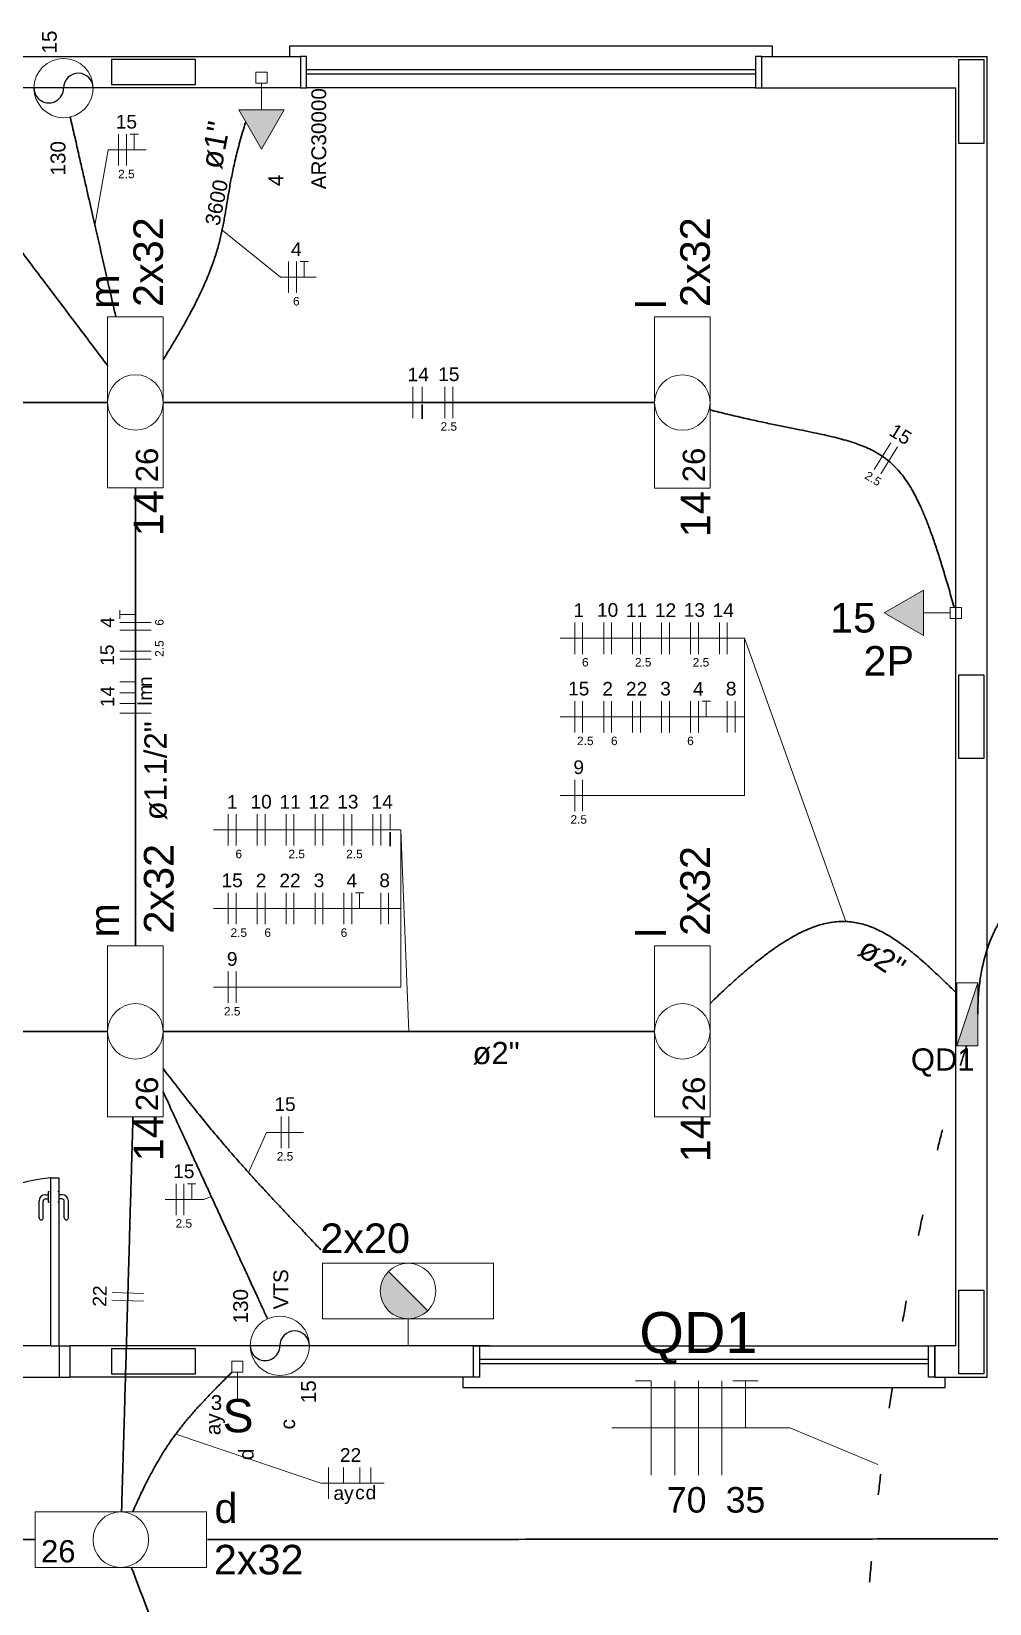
# Model space of a CAD drawing. Extents: x 175 to 700, y 53 to 250.
# Drawn here: x 370.77 to 375.33, y 209.73 to 217.23 of the extents above; entities that cross this region are included whole.
import ezdxf

# ---------------------------------------------------------------- set-up
doc = ezdxf.new("R2010")
doc.units = 0
doc.header["$LTSCALE"] = 2
doc.linetypes.add('DOT2', pattern=[3.175, 0, -3.175])
doc.layers.get('0').update_dxf_attribs({"linetype": 'CONTINUOUS'})
for name, color, linetype in [('A-PAREDE', 5, 'CONTINUOUS'), ('A-PORTA', 3, 'CONTINUOUS'), ('A-SOLEIRA', 1, 'CONTINUOUS'), ('AR-ESQ', 2, 'CONTINUOUS')]:
    doc.layers.add(name, color=color, linetype=linetype)
for name, color, linetype, lineweight in [('EL-Condutos', 4, 'CONTINUOUS', 30), ('EL-Fios', 9, 'CONTINUOUS', 20), ('EL-Textos condutos', 7, 'CONTINUOUS', 20), ('EL-Textos fios', 7, 'CONTINUOUS', 20), ('EL-Textos pontos', 5, 'CONTINUOUS', 20), ('P-SIMBOL', 5, 'CONTINUOUS', 20)]:
    doc.layers.add(name, color=color, linetype=linetype, lineweight=lineweight)
doc.styles.add('Arial', font='arial.ttf')

msp = doc.modelspace()

# ---------------------------------------------------------------- hatches: boundary and pattern name
at = {"layer": 'P-SIMBOL', "linetype": 'Continuous'}
for points in [[(371.7539, 216.854), (371.8622, 216.6665), (371.9704, 216.854)], [(375.0187, 214.5635), (374.8312, 214.455), (375.0187, 214.347)], [(375.1782, 212.39), (375.2781, 212.39), (375.2781, 212.691)], [(372.4677, 211.3142), (372.4581, 211.3023), (372.4539, 211.2982), (372.4507, 211.2926), (372.4442, 211.2809), (372.4416, 211.2765), (372.4399, 211.2731), (372.4388, 211.2694), (372.4375, 211.2655), (372.4351, 211.2579), (372.4342, 211.2542), (372.4325, 211.2486), (372.4312, 211.2419), (372.4306, 211.2346), (372.4299, 211.2296), (372.4291, 211.2246), (372.4293, 211.2187), (372.4299, 211.2107), (372.4304, 211.2074), (372.431, 211.2013), (372.4316, 211.1978), (372.4321, 211.1953), (372.4329, 211.1914), (372.4336, 211.1887), (372.4349, 211.1855), (372.436, 211.1825), (372.4368, 211.1792), (372.4379, 211.1769), (372.4375, 211.1756), (372.4386, 211.1721), (372.4397, 211.1684), (372.4407, 211.1667), (372.4412, 211.1645), (372.4429, 211.1621), (372.4436, 211.1606), (372.4449, 211.158), (372.4472, 211.1553), (372.4494, 211.151), (372.4511, 211.1486), (372.4522, 211.1466), (372.454, 211.1438), (372.455, 211.1415), (372.4572, 211.1397), (372.4591, 211.1373), (372.4615, 211.1347), (372.4646, 211.1315), (372.4674, 211.1282), (372.4693, 211.1265), (372.4713, 211.1239), (372.4752, 211.1204), (372.4782, 211.1189), (372.481, 211.1163), (372.4838, 211.1148), (372.4853, 211.1137), (372.489, 211.1113), (372.491, 211.109), (372.4959, 211.1066), (372.4981, 211.1049), (372.5011, 211.1036), (372.5033, 211.1023), (372.5048, 211.1016), (372.5068, 211.101), (372.5081, 211.0997), (372.5144, 211.0979), (372.5176, 211.0964), (372.5196, 211.0953), (372.5213, 211.0949), (372.5224, 211.094), (372.5248, 211.094), (372.5261, 211.0934), (372.5278, 211.0934), (372.5304, 211.0929), (372.5339, 211.0919), (372.5375, 211.0914), (372.5399, 211.0908), (372.5429, 211.0899), (372.5614, 211.088)], [(372.6551, 211.1268), (372.4677, 211.3142), (372.5614, 211.088)], [(372.6551, 211.1268), (372.6503, 211.1224), (372.6463, 211.1189), (372.6404, 211.1147), (372.6338, 211.1103), (372.6313, 211.1081), (372.6289, 211.1066), (372.6267, 211.1053), (372.6237, 211.1041), (372.6153, 211.1002), (372.6118, 211.0989), (372.6047, 211.0955), (372.5993, 211.0937), (372.5946, 211.0932), (372.5857, 211.091), (372.5819, 211.0901), (372.5778, 211.0895), (372.5614, 211.088)]]:
    msp.add_hatch(color=256, dxfattribs=at).paths.add_polyline_path(points)

# ---------------------------------------------------------------- linework, layer by layer
for centre, start, end in [((370.9892, 216.9585), 0.01894, 180), ((370.8482, 216.9585), 179.981, 0.00047), ((372.0204, 210.9595), 0.01935, 180), ((371.8795, 210.9595), 179.98, 0.00036)]:
    msp.add_arc(centre, 0.0706, start, end)
at = {"layer": 'A-PAREDE', "color": 251}
for p, q in [((374.2478, 217.1099), (375.3228, 217.1099)), ((374.2478, 216.9599), (374.2478, 217.1099)), ((375.3228, 210.8099), (375.3228, 217.1099)), ((374.2478, 216.9599), (375.1728, 216.9599)), ((375.1728, 210.9599), (375.1728, 216.9599)), ((372.9478, 210.9599), (370.9478, 210.9599)), ((372.8728, 210.9599), (370.9478, 210.9599)), ((370.9478, 210.9599), (370.9478, 210.8099)), ((372.8728, 210.8099), (372.8728, 210.9599)), ((375.1728, 210.9599), (375.0728, 210.9599)), ((375.0728, 210.8099), (375.0728, 210.9599)), ((372.8728, 210.8099), (370.9478, 210.8099)), ((375.0728, 210.8099), (375.3228, 210.8099))]:
    msp.add_line(p, q, dxfattribs=at)
for points in [[(372.0478, 217.1099), (372.0478, 216.9599), (370.6478, 216.9599), (370.6478, 217.1099)], [(371.1478, 217.0949), (371.1478, 216.9749), (371.5478, 216.9749), (371.5478, 217.0949)], [(375.3078, 216.6949), (375.1878, 216.6949), (375.1878, 217.0949), (375.3078, 217.0949)], [(375.3078, 213.7599), (375.1878, 213.7599), (375.1878, 214.1599), (375.3078, 214.1599)], [(375.3078, 210.8249), (375.1878, 210.8249), (375.1878, 211.2249), (375.3078, 211.2249)], [(371.1478, 210.9449), (371.1478, 210.8249), (371.5478, 210.8249), (371.5478, 210.9449)]]:
    msp.add_lwpolyline(points, close=True, dxfattribs=at)
at = {"layer": 'A-PORTA', "color": 251}
for p, q in [((370.8469, 211.6446), (370.8469, 211.6946)), ((370.8469, 211.6946), (370.8519, 211.6946)), ((370.8969, 211.6946), (370.8919, 211.6946)), ((370.8969, 211.6446), (370.8969, 211.6946)), ((370.8019, 211.5696), (370.8019, 211.6496)), ((370.8219, 211.5696), (370.8219, 211.6496)), ((370.8319, 211.6796), (370.8469, 211.6796)), ((370.8319, 211.6596), (370.8469, 211.6596)), ((370.8469, 211.6446), (370.8519, 211.6446)), ((370.8969, 211.6446), (370.8919, 211.6446)), ((370.9119, 211.6796), (370.8969, 211.6796)), ((370.9119, 211.6596), (370.8969, 211.6596)), ((370.9219, 211.5696), (370.9219, 211.6496)), ((370.9419, 211.5696), (370.9419, 211.6496))]:
    msp.add_line(p, q, dxfattribs=at)
for centre, radius, start, end in [((370.9269, 210.9332), 0.8295, 94.77878, 178.14987), ((370.8319, 211.6496), 0.03, 90, 180), ((370.8319, 211.6496), 0.01, 90, 180), ((370.9119, 211.6496), 0.03, 0, 90), ((370.9119, 211.6496), 0.01, 0, 90), ((370.8119, 211.5696), 0.01, 180, 0), ((370.9319, 211.5696), 0.01, 180, 0)]:
    msp.add_arc(centre, radius, start, end, dxfattribs=at)
at = {"layer": 'A-SOLEIRA', "color": 251}
for p, q in [((370.8578, 210.9599), (370.0978, 210.9599)), ((370.0978, 210.8099), (370.8978, 210.8099))]:
    msp.add_line(p, q, dxfattribs=at)
at = {"layer": 'AR-ESQ', "color": 251}
for p, q in [((374.2178, 217.0449), (372.0778, 217.0449)), ((374.2178, 217.0249), (372.0778, 217.0249)), ((374.2178, 216.9599), (372.0778, 216.9599)), ((370.8578, 210.9599), (370.8578, 211.7599)), ((370.8578, 211.7599), (370.8978, 211.7599)), ((370.8978, 210.9599), (370.8978, 211.7599)), ((370.8578, 210.9599), (370.8978, 210.9599)), ((370.8978, 210.9599), (370.8978, 210.8099)), ((370.8978, 210.9599), (370.9478, 210.9599)), ((372.9028, 210.9599), (375.0428, 210.9599)), ((372.9028, 210.8949), (375.0428, 210.8949)), ((372.9028, 210.8749), (375.0428, 210.8749)), ((370.8978, 210.8099), (370.9478, 210.8099))]:
    msp.add_line(p, q, dxfattribs=at)
for points in [[(371.9978, 217.1099), (371.9978, 217.1599), (374.2978, 217.1599), (374.2978, 217.1099)], [(372.8228, 210.8099), (372.8228, 210.7599), (375.1228, 210.7599), (375.1228, 210.8099)]]:
    msp.add_lwpolyline(points, dxfattribs=at)
for points in [[(372.0778, 217.1099), (372.0478, 217.1099), (372.0478, 216.9599), (372.0778, 216.9599)], [(374.2478, 217.1099), (374.2178, 217.1099), (374.2178, 216.9599), (374.2478, 216.9599)], [(372.8728, 210.9599), (372.9028, 210.9599), (372.9028, 210.8099), (372.8728, 210.8099)], [(375.0428, 210.9599), (375.0728, 210.9599), (375.0728, 210.8099), (375.0428, 210.8099)]]:
    msp.add_lwpolyline(points, close=True, dxfattribs=at)
at = {"layer": 'EL-Condutos', "linetype": 'Continuous'}
for points in [[(371.1293, 215.6337), (371.0564, 215.7304), (370.9869, 215.8224), (370.9209, 215.9099), (370.8581, 215.9931), (370.7986, 216.072), (370.7422, 216.1467), (370.6889, 216.2173), (370.6385, 216.284), (370.5911, 216.3469), (370.5464, 216.4061), (370.5045, 216.4617), (370.4652, 216.5137), (370.4285, 216.5624), (370.3942, 216.6079), (370.3624, 216.6501), (370.3328, 216.6894), (370.3054, 216.7257), (370.2802, 216.7592), (370.257, 216.7899), (370.2358, 216.8181), (370.2165, 216.8438), (370.1989, 216.8671), (370.1831, 216.8882), (370.1689, 216.9071), (370.1562, 216.924), (370.145, 216.939), (370.1352, 216.9522), (370.1267, 216.9636), (370.1193, 216.9735), (370.1131, 216.9819)], [(371.1679, 215.8673), (371.1602, 215.9013), (371.1527, 215.9341), (371.1455, 215.9657), (371.1385, 215.9962), (371.1317, 216.0259), (371.1251, 216.0548), (371.1187, 216.083), (371.1123, 216.1106), (371.1061, 216.1378), (371.1, 216.1647), (371.0939, 216.1914), (371.0878, 216.218), (371.0817, 216.2447), (371.0756, 216.2715), (371.0694, 216.2986), (371.0631, 216.3261), (371.0567, 216.3542), (371.0502, 216.3828), (371.0434, 216.4123), (371.0365, 216.4426), (371.0294, 216.4739), (371.022, 216.5063), (371.0143, 216.54), (371.0063, 216.575), (370.998, 216.6115), (370.9893, 216.6496), (370.9802, 216.6893), (370.9707, 216.731), (370.9607, 216.7746), (370.9503, 216.8202)], [(371.3936, 215.6632), (371.4295, 215.7216), (371.4621, 215.7765), (371.4916, 215.8281), (371.5183, 215.8765), (371.5422, 215.9221), (371.5636, 215.9649), (371.5827, 216.0054), (371.5996, 216.0437), (371.6145, 216.08), (371.6276, 216.1146), (371.639, 216.1476), (371.6491, 216.1794), (371.6578, 216.2102), (371.6655, 216.2402), (371.6722, 216.2695), (371.6782, 216.2985), (371.6837, 216.3274), (371.6888, 216.3564), (371.6938, 216.3858), (371.6987, 216.4157), (371.7038, 216.4464), (371.7092, 216.4782), (371.7152, 216.5112), (371.7219, 216.5457), (371.7295, 216.5819), (371.7382, 216.6201), (371.7481, 216.6604), (371.7595, 216.7032), (371.7725, 216.7486), (371.7873, 216.7969)], [(368.7875, 215.4585), (368.8969, 215.4586), (368.9998, 215.4586), (369.0967, 215.4586), (369.188, 215.4587), (369.2742, 215.4587), (369.3557, 215.4587), (369.4331, 215.4588), (369.5068, 215.4588), (369.5772, 215.4588), (369.6448, 215.4588), (369.71, 215.4588), (369.7735, 215.4589), (369.8355, 215.4589), (369.8966, 215.4589), (369.9573, 215.4589), (370.0179, 215.4589), (370.079, 215.4589), (370.141, 215.4589), (370.2045, 215.4589), (370.2698, 215.4589), (370.3374, 215.4589), (370.4078, 215.4589), (370.4814, 215.459), (370.5588, 215.459), (370.6403, 215.459), (370.7265, 215.459), (370.8178, 215.459), (370.9147, 215.459), (371.0176, 215.459), (371.127, 215.459)], [(371.3955, 215.459), (371.5049, 215.459), (371.6079, 215.459), (371.7047, 215.459), (371.796, 215.459), (371.8822, 215.459), (371.9638, 215.459), (372.0411, 215.459), (372.1148, 215.4589), (372.1852, 215.4589), (372.2528, 215.4589), (372.318, 215.4589), (372.3815, 215.4589), (372.4435, 215.4589), (372.5046, 215.4589), (372.5653, 215.4589), (372.6259, 215.4589), (372.687, 215.4589), (372.749, 215.4589), (372.8125, 215.4588), (372.8777, 215.4588), (372.9454, 215.4588), (373.0157, 215.4588), (373.0894, 215.4588), (373.1668, 215.4587), (373.2483, 215.4587), (373.3345, 215.4587), (373.4258, 215.4586), (373.5227, 215.4586), (373.6256, 215.4586), (373.735, 215.4585)], [(375.166, 214.4809), (375.141, 214.5682), (375.1172, 214.6485), (375.0944, 214.7222), (375.0722, 214.7896), (375.0505, 214.8511), (375.029, 214.907), (375.0075, 214.9575), (374.9859, 215.0031), (374.9638, 215.0441), (374.941, 215.0807), (374.9174, 215.1134), (374.8926, 215.1425), (374.8666, 215.1683), (374.8389, 215.1911), (374.8095, 215.2112), (374.7781, 215.2291), (374.7445, 215.245), (374.7084, 215.2592), (374.6696, 215.2722), (374.6279, 215.2842), (374.5831, 215.2955), (374.535, 215.3065), (374.4833, 215.3175), (374.4278, 215.3289), (374.3682, 215.3409), (374.3044, 215.354), (374.2362, 215.3684), (374.1632, 215.3846), (374.0853, 215.4027), (374.0023, 215.4231)], [(371.2613, 215.051), (371.2613, 214.9551), (371.2613, 214.8639), (371.2613, 214.7773), (371.2613, 214.6947), (371.2613, 214.6158), (371.2613, 214.5404), (371.2613, 214.4681), (371.2613, 214.3985), (371.2613, 214.3312), (371.2613, 214.2661), (371.2613, 214.2026), (371.2613, 214.1405), (371.2613, 214.0794), (371.2613, 214.019), (371.2613, 213.959), (371.2613, 213.8989), (371.2613, 213.8385), (371.2613, 213.7774), (371.2613, 213.7153), (371.2613, 213.6518), (371.2613, 213.5867), (371.2613, 213.5194), (371.2613, 213.4498), (371.2613, 213.3775), (371.2613, 213.3021), (371.2613, 213.2232), (371.2613, 213.1407), (371.2613, 213.054), (371.2613, 212.9629), (371.2613, 212.867)], [(376.6985, 212.6635), (376.638, 212.7425), (376.5763, 212.8155), (376.5135, 212.8824), (376.4499, 212.9433), (376.3857, 212.9983), (376.3212, 213.0473), (376.2566, 213.0905), (376.1922, 213.1278), (376.1281, 213.1593), (376.0646, 213.185), (376.0019, 213.205), (375.9403, 213.2193), (375.88, 213.2279), (375.8212, 213.2309), (375.7641, 213.2282), (375.7091, 213.22), (375.6563, 213.2063), (375.6059, 213.187), (375.5583, 213.1624), (375.5135, 213.1322), (375.4719, 213.0967), (375.4337, 213.0559), (375.3991, 213.0097), (375.3684, 212.9582), (375.3418, 212.9015), (375.3195, 212.8396), (375.3017, 212.7725), (375.2887, 212.7002), (375.2808, 212.6229), (375.2781, 212.5405)], [(374.0018, 212.592), (374.0582, 212.646), (374.1121, 212.6956), (374.1635, 212.7411), (374.2128, 212.7823), (374.26, 212.8195), (374.3052, 212.8527), (374.3485, 212.8819), (374.3903, 212.9072), (374.4305, 212.9288), (374.4693, 212.9467), (374.5069, 212.9609), (374.5434, 212.9716), (374.5789, 212.9788), (374.6137, 212.9825), (374.6478, 212.9829), (374.6814, 212.9801), (374.7146, 212.9741), (374.7476, 212.965), (374.7805, 212.9528), (374.8134, 212.9377), (374.8466, 212.9196), (374.8801, 212.8988), (374.9141, 212.8752), (374.9488, 212.849), (374.9842, 212.8202), (375.0206, 212.7889), (375.058, 212.7551), (375.0966, 212.719), (375.1366, 212.6806), (375.1781, 212.6399)], [(368.7875, 212.459), (368.8969, 212.459), (368.9998, 212.459), (369.0967, 212.459), (369.188, 212.459), (369.2742, 212.459), (369.3557, 212.459), (369.4331, 212.459), (369.5068, 212.459), (369.5772, 212.459), (369.6448, 212.459), (369.71, 212.459), (369.7735, 212.459), (369.8355, 212.459), (369.8966, 212.459), (369.9573, 212.459), (370.0179, 212.459), (370.079, 212.459), (370.141, 212.459), (370.2045, 212.459), (370.2698, 212.459), (370.3374, 212.459), (370.4078, 212.459), (370.4814, 212.459), (370.5588, 212.459), (370.6403, 212.459), (370.7265, 212.459), (370.8178, 212.459), (370.9147, 212.459), (371.0176, 212.459), (371.127, 212.459)], [(371.3955, 212.459), (371.5049, 212.459), (371.6079, 212.459), (371.7047, 212.459), (371.796, 212.459), (371.8822, 212.459), (371.9638, 212.459), (372.0411, 212.459), (372.1148, 212.459), (372.1852, 212.459), (372.2528, 212.459), (372.318, 212.459), (372.3815, 212.459), (372.4435, 212.459), (372.5046, 212.459), (372.5653, 212.459), (372.6259, 212.459), (372.687, 212.459), (372.749, 212.459), (372.8125, 212.459), (372.8777, 212.459), (372.9454, 212.459), (373.0157, 212.459), (373.0894, 212.459), (373.1668, 212.459), (373.2483, 212.459), (373.3345, 212.459), (373.4258, 212.459), (373.5227, 212.459), (373.6256, 212.459), (373.735, 212.459)], [(371.3934, 212.2816), (371.4238, 212.2418), (371.4534, 212.2034), (371.4822, 212.1663), (371.5103, 212.1306), (371.5377, 212.0961), (371.5645, 212.0628), (371.5908, 212.0305), (371.6165, 211.9993), (371.6417, 211.969), (371.6665, 211.9395), (371.6909, 211.9109), (371.7149, 211.8829), (371.7387, 211.8556), (371.7622, 211.8289), (371.7856, 211.8027), (371.8088, 211.7768), (371.8319, 211.7513), (371.8549, 211.7261), (371.878, 211.7011), (371.901, 211.6762), (371.9242, 211.6514), (371.9476, 211.6265), (371.9711, 211.6015), (371.9948, 211.5764), (372.0189, 211.5509), (372.0432, 211.5252), (372.068, 211.4991), (372.0932, 211.4725), (372.1188, 211.4454), (372.145, 211.4176)], [(371.3936, 212.1709), (371.4135, 212.1276), (371.4324, 212.0863), (371.4505, 212.0469), (371.4678, 212.0092), (371.4844, 211.9731), (371.5004, 211.9383), (371.5158, 211.9048), (371.5307, 211.8723), (371.5452, 211.8407), (371.5594, 211.8098), (371.5734, 211.7795), (371.5871, 211.7495), (371.6008, 211.7198), (371.6144, 211.6901), (371.6281, 211.6604), (371.6419, 211.6303), (371.6559, 211.5998), (371.6701, 211.5688), (371.6847, 211.5369), (371.6998, 211.5041), (371.7154, 211.4703), (371.7315, 211.4351), (371.7483, 211.3986), (371.7658, 211.3604), (371.7841, 211.3205), (371.8033, 211.2787), (371.8235, 211.2348), (371.8447, 211.1886), (371.867, 211.14), (371.8905, 211.0889)], [(371.2495, 212.0517), (371.2473, 211.9749), (371.2452, 211.9019), (371.2432, 211.8326), (371.2413, 211.7665), (371.2395, 211.7034), (371.2377, 211.6429), (371.2361, 211.5848), (371.2344, 211.5286), (371.2329, 211.4742), (371.2314, 211.4211), (371.2299, 211.3692), (371.2284, 211.3179), (371.2269, 211.2671), (371.2255, 211.2165), (371.224, 211.1656), (371.2225, 211.1143), (371.221, 211.0621), (371.2195, 211.0088), (371.2179, 210.9541), (371.2163, 210.8976), (371.2146, 210.839), (371.2128, 210.778), (371.211, 210.7144), (371.2091, 210.6477), (371.207, 210.5777), (371.2049, 210.504), (371.2027, 210.4264), (371.2003, 210.3445), (371.1978, 210.2581), (371.1952, 210.1667)], [(371.248, 210.1675), (371.2626, 210.2), (371.2768, 210.231), (371.2909, 210.2608), (371.3047, 210.2892), (371.3184, 210.3165), (371.332, 210.3426), (371.3455, 210.3677), (371.3589, 210.3918), (371.3723, 210.415), (371.3857, 210.4374), (371.3993, 210.4591), (371.4129, 210.4801), (371.4267, 210.5005), (371.4406, 210.5204), (371.4548, 210.5399), (371.4692, 210.559), (371.484, 210.5778), (371.4991, 210.5965), (371.5145, 210.615), (371.5304, 210.6335), (371.5467, 210.652), (371.5636, 210.6706), (371.5809, 210.6894), (371.5989, 210.7085), (371.6174, 210.7279), (371.6366, 210.7477), (371.6565, 210.768), (371.6771, 210.7889), (371.6985, 210.8104), (371.7207, 210.8326)], [(370.7841, 210.0348), (370.446, 210.0351), (370.1285, 210.0354), (369.8298, 210.0357), (369.5487, 210.036), (369.2835, 210.0362), (369.0329, 210.0365), (368.7952, 210.0367), (368.5691, 210.0369), (368.3529, 210.0371), (368.1453, 210.0373), (367.9448, 210.0375), (367.7498, 210.0377), (367.5588, 210.0379), (367.3704, 210.0381), (367.1831, 210.0383), (366.9953, 210.0385), (366.8057, 210.0386), (366.6126, 210.0388), (366.4146, 210.039), (366.2103, 210.0392), (365.9981, 210.0394), (365.7765, 210.0396), (365.544, 210.0399), (365.2992, 210.0401), (365.0406, 210.0404), (364.7666, 210.0406), (364.4758, 210.0409), (364.1667, 210.0412), (363.8378, 210.0416), (363.4875, 210.0419)], [(379.0638, 210.0417), (378.7146, 210.0414), (378.3862, 210.0411), (378.0771, 210.0408), (377.7859, 210.0405), (377.511, 210.0403), (377.251, 210.04), (377.0043, 210.0398), (376.7696, 210.0396), (376.5452, 210.0394), (376.3298, 210.0391), (376.1218, 210.039), (375.9198, 210.0388), (375.7222, 210.0386), (375.5276, 210.0384), (375.3344, 210.0382), (375.1413, 210.038), (374.9467, 210.0379), (374.7491, 210.0377), (374.547, 210.0375), (374.3391, 210.0373), (374.1236, 210.0371), (373.8993, 210.0369), (373.6645, 210.0367), (373.4179, 210.0364), (373.1579, 210.0362), (372.883, 210.0359), (372.5918, 210.0357), (372.2827, 210.0354), (371.9543, 210.0351), (371.6051, 210.0347)], [(371.243, 209.8994), (371.3095, 209.7255), (371.3719, 209.5621), (371.4305, 209.4087), (371.4857, 209.2644), (371.5377, 209.1284), (371.5868, 209), (371.6332, 208.8785), (371.6774, 208.763), (371.7195, 208.6529), (371.7598, 208.5473), (371.7987, 208.4455), (371.8365, 208.3468), (371.8733, 208.2503), (371.9096, 208.1554), (371.9456, 208.0612), (371.9816, 207.967), (372.0179, 207.8721), (372.0548, 207.7756), (372.0925, 207.6769), (372.1314, 207.5751), (372.1718, 207.4696), (372.2139, 207.3594), (372.258, 207.244), (372.3045, 207.1224), (372.3536, 206.9941), (372.4055, 206.8581), (372.4607, 206.7138), (372.5194, 206.5603), (372.5818, 206.397), (372.6483, 206.2231)]]:
    msp.add_spline(points, degree=3, dxfattribs=at)
at = {"layer": 'EL-Condutos', "linetype": 'DOT2', "ltscale": 0.05}
msp.add_spline([(375.2253, 212.391), (375.1904, 212.2808), (375.156, 212.1635), (375.1223, 212.0395), (375.0893, 211.9092), (375.0572, 211.7733), (375.0259, 211.6321), (374.9956, 211.4862), (374.9664, 211.336), (374.9384, 211.182), (374.9116, 211.0248), (374.8861, 210.8647), (374.862, 210.7024), (374.8394, 210.5382), (374.8184, 210.3727), (374.7991, 210.2063), (374.7815, 210.0396), (374.7657, 209.873), (374.7518, 209.707), (374.74, 209.5422), (374.7302, 209.3789), (374.7226, 209.2177), (374.7173, 209.059), (374.7143, 208.9034), (374.7137, 208.7514), (374.7156, 208.6034), (374.7202, 208.4598), (374.7274, 208.3213), (374.7373, 208.1883), (374.7501, 208.0613), (374.7659, 207.9407)], degree=3, dxfattribs=at)
at = {"layer": 'EL-Fios'}
for p, q in [((371.1807, 216.5885), (371.1807, 216.7385)), ((371.2182, 216.5885), (371.2182, 216.7385)), ((371.2357, 216.7385), (371.2757, 216.7385)), ((371.2557, 216.6635), (371.2557, 216.7385)), ((371.9912, 215.9815), (371.9912, 216.1315)), ((372.0287, 215.9815), (372.0287, 216.1315)), ((372.0462, 216.1315), (372.0862, 216.1315)), ((372.0662, 216.0565), (372.0662, 216.1315)), ((372.584, 215.384), (372.584, 215.534)), ((372.6289, 215.459), (372.6289, 215.534)), ((372.7366, 215.384), (372.7366, 215.534)), ((372.7741, 215.384), (372.7741, 215.534)), ((374.7838, 215.139), (374.8628, 215.2665)), ((374.8157, 215.119), (374.8947, 215.2465)), ((371.1863, 214.4275), (371.1863, 214.4675)), ((371.2613, 214.4475), (371.1863, 214.4475)), ((371.3363, 214.41), (371.1863, 214.41)), ((373.3565, 214.259), (373.3565, 214.409)), ((373.394, 214.259), (373.394, 214.409)), ((373.4944, 214.259), (373.4944, 214.409)), ((373.5319, 214.259), (373.5319, 214.409)), ((373.6323, 214.259), (373.6323, 214.409)), ((373.6698, 214.259), (373.6698, 214.409)), ((373.7702, 214.259), (373.7702, 214.409)), ((373.8077, 214.259), (373.8077, 214.409)), ((373.9081, 214.259), (373.9081, 214.409)), ((373.9456, 214.259), (373.9456, 214.409)), ((374.046, 214.259), (374.046, 214.409)), ((374.0835, 214.259), (374.0835, 214.409)), ((371.3363, 214.3725), (371.1863, 214.3725)), ((371.3363, 214.272), (371.1863, 214.272)), ((371.3363, 214.2345), (371.1863, 214.2345)), ((371.2613, 214.127), (371.1863, 214.127)), ((371.2613, 214.0745), (371.1863, 214.0745)), ((371.2613, 214.0225), (371.1863, 214.0225)), ((373.3565, 213.884), (373.3565, 214.034)), ((373.394, 213.884), (373.394, 214.034)), ((373.4944, 213.884), (373.4944, 214.034)), ((373.5319, 213.884), (373.5319, 214.034)), ((373.6323, 213.884), (373.6323, 214.034)), ((373.6698, 213.884), (373.6698, 214.034)), ((373.7702, 213.884), (373.7702, 214.034)), ((373.8077, 213.884), (373.8077, 214.034)), ((373.9081, 213.884), (373.9081, 214.034)), ((373.9456, 213.884), (373.9456, 214.034)), ((373.9631, 214.034), (374.0031, 214.034)), ((373.9831, 213.959), (373.9831, 214.034)), ((374.0835, 213.884), (374.0835, 214.034)), ((374.121, 213.884), (374.121, 214.034)), ((371.3363, 213.9775), (371.1863, 213.9775)), ((373.3565, 213.509), (373.3565, 213.659)), ((373.394, 213.509), (373.394, 213.659)), ((371.704, 213.345), (371.704, 213.495)), ((371.7415, 213.345), (371.7415, 213.495)), ((371.8418, 213.345), (371.8418, 213.495)), ((371.8793, 213.345), (371.8793, 213.495)), ((371.9797, 213.345), (371.9797, 213.495)), ((372.0172, 213.345), (372.0172, 213.495)), ((372.1176, 213.345), (372.1176, 213.495)), ((372.1551, 213.345), (372.1551, 213.495)), ((372.2555, 213.345), (372.2555, 213.495)), ((372.293, 213.345), (372.293, 213.495)), ((372.3934, 213.345), (372.3934, 213.495)), ((372.4309, 213.345), (372.4309, 213.495)), ((372.4757, 213.42), (372.4757, 213.495)), ((371.704, 212.97), (371.704, 213.12)), ((371.7415, 212.97), (371.7415, 213.12)), ((371.8418, 212.97), (371.8418, 213.12)), ((371.8793, 212.97), (371.8793, 213.12)), ((371.9797, 212.97), (371.9797, 213.12)), ((372.0172, 212.97), (372.0172, 213.12)), ((372.1176, 212.97), (372.1176, 213.12)), ((372.1551, 212.97), (372.1551, 213.12)), ((372.2555, 212.97), (372.2555, 213.12)), ((372.293, 212.97), (372.293, 213.12)), ((372.3105, 213.12), (372.3505, 213.12)), ((372.3305, 213.045), (372.3305, 213.12)), ((372.4309, 212.97), (372.4309, 213.12)), ((372.4684, 212.97), (372.4684, 213.12)), ((371.704, 212.595), (371.704, 212.745)), ((371.7415, 212.595), (371.7415, 212.745)), ((371.9557, 211.9024), (371.9557, 212.0524)), ((371.9932, 211.9024), (371.9932, 212.0524)), ((371.4547, 211.5818), (371.4547, 211.7318)), ((371.4922, 211.5818), (371.4922, 211.7318)), ((371.5097, 211.7318), (371.5497, 211.7318)), ((371.5297, 211.6568), (371.5297, 211.7318)), ((371.2992, 211.172), (371.1493, 211.1763)), ((371.3003, 211.2095), (371.1503, 211.2138)), ((373.6456, 210.7926), (373.7206, 210.7926)), ((373.7206, 210.3426), (373.7206, 210.7926)), ((373.8331, 210.3426), (373.8331, 210.7926)), ((373.9456, 210.3426), (373.9456, 210.7926)), ((374.0581, 210.3426), (374.0581, 210.7926)), ((374.1106, 210.7926), (374.2306, 210.7926)), ((374.1706, 210.5676), (374.1706, 210.7926)), ((372.1825, 210.2294), (372.1825, 210.3794)), ((372.2535, 210.3044), (372.2535, 210.3794)), ((372.3319, 210.3044), (372.3319, 210.3794)), ((372.3841, 210.3044), (372.3841, 210.3794))]:
    msp.add_line(p, q, dxfattribs=at)
at = {"layer": 'EL-Textos fios'}
for p, q in [((371.0684, 216.303), (371.132, 216.6635)), ((371.132, 216.6635), (371.3132, 216.6635)), ((371.6744, 216.28), (371.9537, 216.0565)), ((371.9537, 216.0565), (372.1237, 216.0565)), ((374.1654, 214.334), (373.2864, 214.334)), ((374.6491, 212.983), (374.1654, 214.334)), ((374.1654, 214.334), (374.1654, 213.959)), ((374.1654, 214.334), (374.1654, 213.584)), ((374.1654, 213.959), (373.2864, 213.959)), ((374.1654, 213.584), (373.2864, 213.584)), ((372.5271, 213.42), (371.6338, 213.42)), ((372.5653, 212.459), (372.5271, 213.42)), ((372.5271, 213.42), (372.5271, 213.045)), ((372.5271, 213.42), (372.5271, 212.67)), ((372.5271, 213.045), (371.6338, 213.045)), ((372.5271, 212.67), (371.6338, 212.67)), ((371.8002, 211.7864), (371.8856, 211.9774)), ((371.8856, 211.9774), (372.0634, 211.9774)), ((371.5872, 211.6568), (371.4032, 211.6568)), ((371.6228, 211.6717), (371.5872, 211.6568)), ((371.4534, 210.538), (372.145, 210.3044)), ((374.3812, 210.5676), (373.5331, 210.5676)), ((374.8021, 210.3934), (374.3812, 210.5676)), ((372.145, 210.3044), (372.4473, 210.3044))]:
    msp.add_line(p, q, dxfattribs=at)
at = {"layer": 'P-SIMBOL'}
for p, q in [((371.8357, 217.035), (371.8887, 217.035)), ((371.8357, 216.982), (371.8357, 217.035)), ((371.8887, 217.035), (371.8887, 216.982)), ((371.8887, 216.982), (371.8357, 216.982)), ((371.8622, 216.854), (371.8622, 216.982)), ((371.7539, 216.854), (371.9704, 216.854)), ((371.8622, 216.6665), (371.7539, 216.854)), ((371.9704, 216.854), (371.8622, 216.6665)), ((371.1288, 215.051), (371.1288, 215.867)), ((371.1288, 215.867), (371.3938, 215.867)), ((371.3938, 215.051), (371.3938, 215.867)), ((373.7368, 215.0505), (373.7368, 215.867)), ((373.7368, 215.867), (374.0018, 215.867)), ((374.0018, 215.0505), (374.0018, 215.867)), ((371.1288, 215.051), (371.3938, 215.051)), ((373.7368, 215.0505), (374.0018, 215.0505)), ((374.8312, 214.455), (375.0187, 214.5635)), ((375.0187, 214.5635), (375.0187, 214.347)), ((375.1467, 214.4285), (375.1467, 214.4815)), ((375.1467, 214.4815), (375.1998, 214.4815)), ((375.1998, 214.4815), (375.1998, 214.4285)), ((375.0187, 214.347), (374.8312, 214.455)), ((375.0187, 214.455), (375.1467, 214.455)), ((375.1998, 214.4285), (375.1467, 214.4285)), ((371.1288, 212.051), (371.1288, 212.867)), ((371.1288, 212.867), (371.3938, 212.867)), ((371.3938, 212.051), (371.3938, 212.867)), ((373.7368, 212.051), (373.7368, 212.867)), ((373.7368, 212.867), (374.0018, 212.867)), ((374.0018, 212.051), (374.0018, 212.867)), ((375.1782, 212.39), (375.1782, 212.691)), ((375.1782, 212.691), (375.2781, 212.691)), ((375.1782, 212.39), (375.2781, 212.691)), ((375.2781, 212.39), (375.2781, 212.691)), ((375.1782, 212.39), (375.2781, 212.39)), ((371.1288, 212.051), (371.3938, 212.051)), ((373.7368, 212.051), (374.0018, 212.051)), ((372.1534, 211.088), (372.1534, 211.353)), ((372.9694, 211.353), (372.1534, 211.353)), ((372.9694, 211.088), (372.9694, 211.353)), ((372.6551, 211.1268), (372.4677, 211.3142)), ((372.9694, 211.088), (372.1534, 211.088)), ((372.5614, 210.9595), (372.5614, 211.088)), ((371.721, 210.886), (371.7741, 210.886)), ((371.721, 210.833), (371.721, 210.886)), ((371.7741, 210.886), (371.7741, 210.833)), ((371.7741, 210.833), (371.721, 210.833)), ((371.7475, 210.7045), (371.7475, 210.833)), ((370.7834, 210.1669), (371.5994, 210.1669)), ((370.7834, 210.1669), (370.7834, 209.9019)), ((371.5994, 210.1669), (371.5994, 209.9019)), ((370.7834, 209.9019), (371.5994, 209.9019))]:
    msp.add_line(p, q, dxfattribs=at)
for centre, radius in [((370.9187, 216.9585), 0.1412), ((371.2613, 215.459), 0.1325), ((373.8693, 215.4585), 0.1325), ((371.2613, 212.459), 0.1325), ((373.8693, 212.459), 0.1325), ((372.5614, 211.2205), 0.1325), ((371.9499, 210.9595), 0.1412), ((371.1914, 210.0344), 0.1325)]:
    msp.add_circle(centre, radius, dxfattribs=at)

# ---------------------------------------------------------------- texts
at = {"layer": 'EL-Textos condutos', "char_height": 0.1059, "attachment_point": 8, "line_spacing_factor": 0.798, "style": 'Arial'}
for s, insert, width, rotation in [('ø1"', (371.6954, 216.6766), 0.38124, 79.45779), ('ø1.1/2"', (371.4126, 213.7022), 0.88956, 90.00021), ('ø2"', (374.7916, 212.7632), 0.38124, 326.94034)]:
    msp.add_mtext(s, dxfattribs=dict(at, insert=insert, width=width, rotation=rotation))
at = {"layer": 'EL-Textos condutos', "insert": (372.9811, 212.2999), "char_height": 0.1059, "width": 0.38124, "attachment_point": 8, "line_spacing_factor": 0.798, "style": 'Arial'}
msp.add_mtext('ø2"', dxfattribs=at)
at = {"layer": 'EL-Textos fios', "attachment_point": 8, "line_spacing_factor": 0.798, "style": 'Arial'}
for s, insert, char_height, width in [('15', (371.2181, 216.7645), 0.06531, 0.156732), ('2.5', (371.2181, 216.5279), 0.04059, 0.146142), ('4', (372.0286, 216.1575), 0.0653, 0.078366), ('6', (372.0286, 215.9209), 0.0406, 0.048714), ('14', (372.6101, 215.56), 0.06531, 0.156732), ('15', (372.7556, 215.56), 0.06531, 0.156732), ('l', (372.6291, 215.3805), 0.0653, 0.078366), ('2.5', (372.7556, 215.3234), 0.04059, 0.146142), ('1', (373.3751, 214.4355), 0.0653, 0.078366), ('10', (373.5131, 214.4355), 0.06531, 0.156732), ('11', (373.6511, 214.4355), 0.06531, 0.156732), ('12', (373.7891, 214.4355), 0.06531, 0.156732), ('13', (373.9266, 214.4355), 0.06531, 0.156732), ('14', (374.0646, 214.4355), 0.06531, 0.156732), ('6', (373.4066, 214.1989), 0.0406, 0.048714), ('2.5', (373.6826, 214.1989), 0.04059, 0.146142), ('2.5', (373.9581, 214.1989), 0.04059, 0.146142), ('15', (373.3751, 214.0605), 0.06531, 0.156732), ('2', (373.5131, 214.0605), 0.0653, 0.078366), ('22', (373.6511, 214.0605), 0.06531, 0.156732), ('3', (373.7891, 214.0605), 0.0653, 0.078366), ('4', (373.9456, 214.0605), 0.0653, 0.078366), ('8', (374.1021, 214.0605), 0.0653, 0.078366), ('2.5', (373.4066, 213.8239), 0.04059, 0.146142), ('6', (373.5446, 213.8239), 0.0406, 0.048714), ('6', (373.9081, 213.8239), 0.0406, 0.048714), ('9', (373.3751, 213.6855), 0.0653, 0.078366), ('1', (371.7226, 213.521), 0.0653, 0.078366), ('10', (371.8606, 213.521), 0.06531, 0.156732), ('11', (371.9986, 213.521), 0.06531, 0.156732), ('12', (372.1366, 213.521), 0.06531, 0.156732), ('13', (372.2741, 213.521), 0.06531, 0.156732), ('14', (372.4381, 213.521), 0.06531, 0.156732), ('2.5', (373.3751, 213.4489), 0.04059, 0.146142), ('l', (372.4756, 213.3415), 0.0653, 0.078366), ('6', (371.7541, 213.2844), 0.0406, 0.048714), ('2.5', (372.0301, 213.2844), 0.04059, 0.146142), ('2.5', (372.3056, 213.2844), 0.04059, 0.146142), ('15', (371.7226, 213.146), 0.06531, 0.156732), ('2', (371.8606, 213.146), 0.0653, 0.078366), ('22', (371.9986, 213.146), 0.06531, 0.156732), ('3', (372.1366, 213.146), 0.0653, 0.078366), ('4', (372.2931, 213.146), 0.0653, 0.078366), ('8', (372.4496, 213.146), 0.0653, 0.078366), ('2.5', (371.7541, 212.9094), 0.04059, 0.146142), ('6', (371.8921, 212.9094), 0.0406, 0.048714), ('6', (372.2556, 212.9094), 0.0406, 0.048714), ('9', (371.7226, 212.771), 0.0653, 0.078366), ('2.5', (371.7226, 212.5344), 0.04059, 0.146142), ('15', (371.9746, 212.0785), 0.06531, 0.156732), ('2.5', (371.9746, 211.8424), 0.04059, 0.146142), ('15', (371.4921, 211.758), 0.06531, 0.156732), ('2.5', (371.4921, 211.5219), 0.04059, 0.146142), ('QD1', (373.9455, 210.8704), 0.19592, 0.705294), ('22', (372.2871, 210.4055), 0.06531, 0.156732), ('ay', (372.2536, 210.2045), 0.06531, 0.156732), ('c', (372.3321, 210.226), 0.0653, 0.078366), ('d', (372.3841, 210.226), 0.0653, 0.078366), ('70', (373.89, 210.1619), 0.12179, 0.292284), ('35', (374.1705, 210.1619), 0.12179, 0.292284)]:
    msp.add_mtext(s, dxfattribs=dict(at, insert=insert, char_height=char_height, width=width))
for s, insert, char_height, width, rotation in [('15', (374.8924, 215.2788), 0.06531, 0.156732, 328.24752), ('2.5', (374.7681, 215.0779), 0.04059, 0.146142, 328.24752), ('4', (371.16, 214.41), 0.0653, 0.078366, 90.00021), ('6', (371.3962, 214.41), 0.0406, 0.048714, 90.00021), ('2.5', (371.3962, 214.285), 0.04059, 0.146142, 90.00021), ('15', (371.16, 214.2535), 0.06531, 0.156732, 90.00021), ('14', (371.16, 214.056), 0.06531, 0.156732, 90.00021), ('n', (371.3395, 214.127), 0.0653, 0.078366, 90.00021), ('m', (371.3395, 214.0745), 0.0653, 0.078366, 90.00021), ('l', (371.3395, 214.0225), 0.0653, 0.078366, 90.00021), ('22', (371.1235, 211.1956), 0.06531, 0.156732, 88.35009)]:
    msp.add_mtext(s, dxfattribs=dict(at, insert=insert, char_height=char_height, width=width, rotation=rotation))
at = {"layer": 'EL-Textos pontos', "line_spacing_factor": 0.798, "style": 'Arial'}
for s, insert, char_height, width, attachment_point, rotation in [('15', (370.8868, 217.178), 0.0706, 0.16944, 8, 90.00021), ('ARC30000', (372.1718, 216.717), 0.0706, 0.67776, 8, 90.00021), ('130', (370.9283, 216.6235), 0.0706, 0.25416, 8, 90.00021), ('3600', (371.6835, 216.4058), 0.0706, 0.33888, 8, 78.84454), ('4', (371.9663, 216.518), 0.0706, 0.08472, 8, 90.00021), ('2x32', (371.3945, 215.9145), 0.1412, 0.67776, 7, 90.00021), ('2x32', (374.0025, 215.9145), 0.1412, 0.67776, 7, 90.00021), ('m', (371.1835, 215.9055), 0.1412, 0.16944, 7, 90.00021), ('l', (373.7915, 215.9055), 0.1412, 0.16944, 7, 90.00021), ('14', (371.3945, 214.821), 0.1412, 0.33888, 7, 90.00021), ('14', (374.0025, 214.8164), 0.1412, 0.33888, 7, 90.00021), ('2x32', (371.4449, 212.9255), 0.1412, 0.67776, 7, 90.00021), ('2x32', (374.0025, 212.9155), 0.1412, 0.67776, 7, 90.00021), ('m', (371.1835, 212.9065), 0.1412, 0.16944, 7, 90.00021), ('l', (373.7915, 212.9065), 0.1412, 0.16944, 7, 90.00021), ('14', (371.3945, 211.8399), 0.1412, 0.33888, 7, 90.00021), ('14', (374.0025, 211.8352), 0.1412, 0.33888, 7, 90.00021), ('VTS', (371.9908, 211.2287), 0.0706, 0.25416, 8, 90.00021), ('130', (371.799, 211.148), 0.0706, 0.25416, 8, 90.00021), ('15', (372.1228, 210.74), 0.0706, 0.16944, 8, 90.00021), ('ay', (371.6881, 210.585), 0.0706, 0.16944, 8, 90.00021), ('c', (372.0233, 210.585), 0.0706, 0.08472, 8, 90.00021), ('d', (371.8258, 210.4415), 0.0706, 0.08472, 8, 90.00021)]:
    msp.add_mtext(s, dxfattribs=dict(at, insert=insert, char_height=char_height, width=width, attachment_point=attachment_point, rotation=rotation))
for s, insert, char_height, width, attachment_point in [('15', (374.6836, 214.3596), 0.1412, 0.33888, 8), ('2P', (374.8536, 214.1556), 0.1412, 0.33888, 8), ('QD1', (374.9591, 212.2429), 0.1059, 0.38124, 7), ('d', (371.6386, 210.1126), 0.1412, 0.16944, 7), ('2x32', (371.6352, 209.8667), 0.1412, 0.67776, 7)]:
    msp.add_mtext(s, dxfattribs=dict(at, insert=insert, char_height=char_height, width=width, attachment_point=attachment_point))
at = {"layer": 'P-SIMBOL', "char_height": 0.1059, "width": 0.25416, "attachment_point": 7, "rotation": 90.00021, "line_spacing_factor": 0.798, "style": 'Arial'}
for insert in [(371.3706, 215.0785), (373.9786, 215.0785), (371.3706, 212.0785), (373.9786, 212.0785)]:
    msp.add_mtext('26', dxfattribs=dict(at, insert=insert))
at = {"layer": 'P-SIMBOL', "line_spacing_factor": 0.798, "style": 'Arial'}
for s, insert, char_height, width, attachment_point in [('2x20', (372.5706, 211.3996), 0.1412, 0.67776, 9), ('3', (371.6751, 210.6523), 0.0706, 0.08472, 9), ('S', (371.8246, 210.5444), 0.1588, 0.19062, 9), ('26', (370.8111, 209.9249), 0.1059, 0.25416, 7)]:
    msp.add_mtext(s, dxfattribs=dict(at, insert=insert, char_height=char_height, width=width, attachment_point=attachment_point))

doc.saveas('drawing.dxf')
